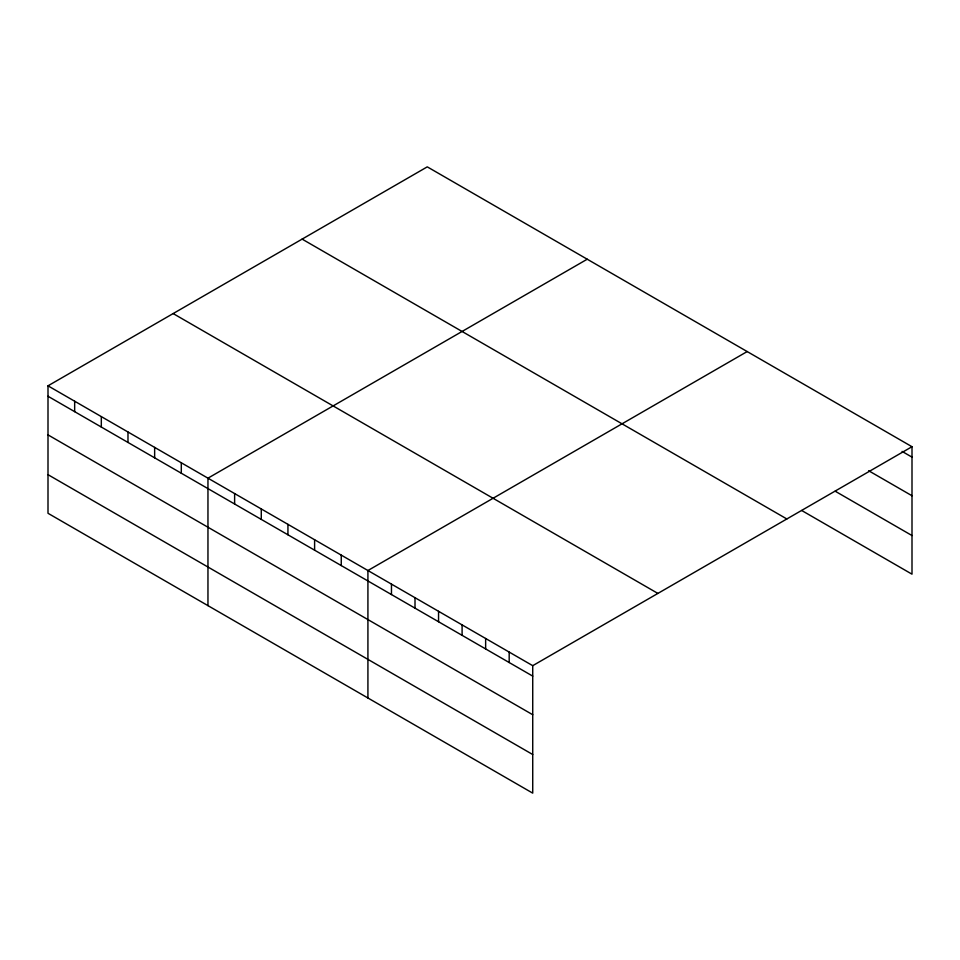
<?xml version="1.0" encoding="UTF-8"?>
<svg xmlns="http://www.w3.org/2000/svg" width="960" height="960" viewBox="0 0 960 960"><rect width="100%" height="100%" fill="white"/><g stroke="black" fill="none" stroke-linecap="round" stroke-linejoin="round"><path stroke-width="1.44" d="M48 385.824L532.728 665.676L532.728 793.14L48 513.288L48 385.824L427.272 166.86L912 446.712L912 574.176L801.72 510.504M587.232 259.212L207.96 478.176L207.96 605.64M747.192 351.552L367.92 570.528L367.92 697.992M532.728 665.676L912 446.712M902.088 451.416L912 457.14M868.632 470.724L912 495.756M835.176 491.196L912 535.548M302.112 239.112L786.84 518.964M173.16 313.572L657.888 593.424M48 396.264L532.728 676.116M48 434.88L532.728 714.732M48 474.672L532.728 754.524M509.184 652.092L509.184 662.52M485.64 638.496L485.64 648.924M462.096 624.9L462.096 635.34M438.552 611.304L438.552 621.744M415.008 597.72L415.008 608.148M391.464 584.124L391.464 594.552M341.256 555.144L341.256 565.572M314.604 539.748L314.604 550.176M287.94 524.352L287.94 534.792M261.276 508.968L261.276 519.396M234.624 493.572L234.624 504M181.296 462.792L181.296 473.22M154.644 447.396L154.644 457.824M127.98 432L127.98 442.44M101.316 416.616L101.316 427.044M74.664 401.22L74.664 411.648"/></g></svg>
